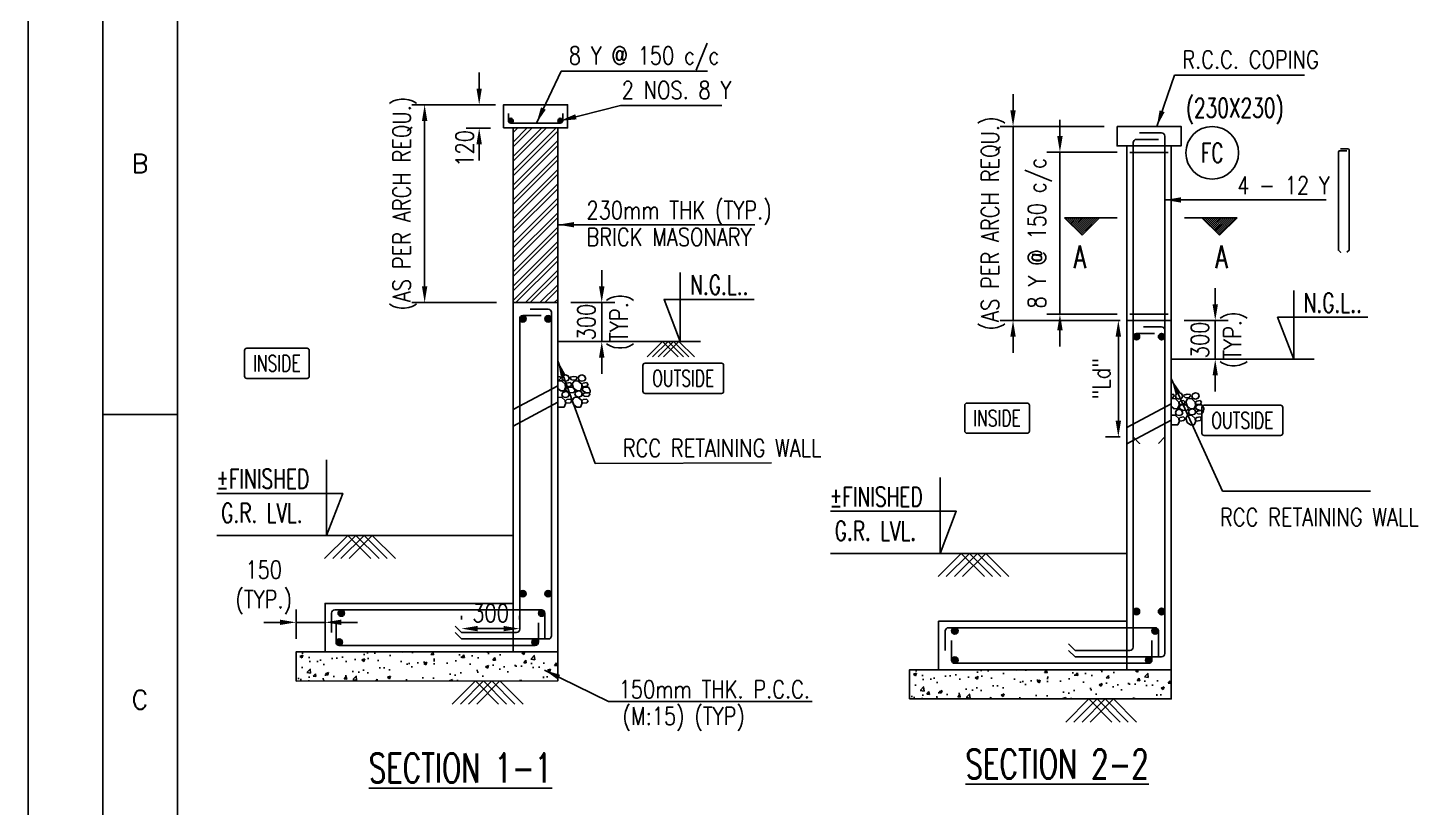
# Model space of a CAD drawing. Extents: x -69352 to 1013721, y -547461 to -186867.
# Drawn here: x 507700 to 529346, y -464620 to -452560 of the extents above; entities that cross this region are included whole.
import ezdxf
from ezdxf.enums import TextEntityAlignment as Align
from ezdxf.lldxf.tags import DXFTag

# ---------------------------------------------------------------- set-up
doc = ezdxf.new("R2010")
doc.units = 0
doc.header["$LTSCALE"] = 500
doc.header["$MEASUREMENT"] = 0
doc.header["$PDMODE"] = 35
doc.header["$PDSIZE"] = -15
doc.layers.get('DEFPOINTS').update_dxf_attribs({"color": 4})
for name, color, linetype in [('NO. BEAM', 3, 'Continuous'), ('PNA', 10, 'Continuous'), ('S- PILE CAP', 4, 'Continuous'), ('S-COLUMN', 1, 'Continuous'), ('S-COLUMN CIRCLE', 9, 'Continuous'), ('S-COLUMN NO', 2, 'Continuous'), ('S-COLUMN SIZES', 2, 'Continuous'), ('S-CONCRET LINE', 4, 'Continuous'), ('S-DIM-1', 5, 'Continuous'), ('S-FOOTING', 4, 'Continuous'), ('S-HATCH', 253, 'Continuous'), ('S-LEVEL SECTION', 3, 'Continuous'), ('S-PCC', 9, 'Continuous'), ('S-REINFORCEMENT', 6, 'Continuous'), ('S-RETAINING WALL', 6, 'Continuous'), ('S-SECTION MARK', 1, 'Continuous'), ('S-STIRUPS)', 3, 'Continuous'), ('S-TEXT-1 @ 1', 4, 'Continuous'), ('S-TITIL', 6, 'Continuous'), ('TITLE', 4, 'Continuous')]:
    doc.layers.add(name, color=color, linetype=linetype)
doc.layers.add('RIDE-PROFILE', color=8, linetype='Continuous', lineweight=25)
doc.styles.add('ROMANS', font='simplex.shx', dxfattribs={"width": 0.8, "height": 275})
tags = doc.linetypes.add('HIDDEN', pattern=[0.375, 0.25, -0.125]).pattern_tags.tags
tags[6:7] = [DXFTag(74, 4), DXFTag(75, 0), DXFTag(340, '0'), DXFTag(46, 1.0), DXFTag(50, 0.0), DXFTag(44, 0.0), DXFTag(45, 0.0)]
tags[4:5] = [DXFTag(74, 4), DXFTag(75, 0), DXFTag(340, '0'), DXFTag(46, 1.0), DXFTag(50, 0.0), DXFTag(44, 0.0), DXFTag(45, 0.0)]
doc.dimstyles.new('dim100', dxfattribs={"dimtxt": 250, "dimasz": 250, "dimexe": 200, "dimexo": 200, "dimgap": 100, "dimtad": 1, "dimdec": 0, "dimzin": 0, "dimdsep": 46, "dimtxsty": 'ROMANS', "dimcen": 0, "dimclrd": 5, "dimclre": 5, "dimclrt": 4, "dimadec": 0, "dimazin": 0, "dimtfac": 1, "dimtdec": 0, "dimtix": 1, "dimtofl": 0, "dimtmove": 2, "dimatfit": 3, "dimfxl": 0, "dimtolj": 1, "dimtzin": 0, "dimlwd": -1, "dimlwe": -1, "dimarcsym": 0})
doc.dimstyles.new('dim33.33', dxfattribs={"dimtxt": 250, "dimasz": 250, "dimexe": 200, "dimexo": 200, "dimgap": 100, "dimtad": 1, "dimdec": 0, "dimlfac": 0.333331, "dimzin": 0, "dimdsep": 46, "dimtxsty": 'ROMANS', "dimcen": 0, "dimclrd": 5, "dimclre": 5, "dimclrt": 4, "dimadec": 0, "dimazin": 0, "dimtfac": 1, "dimtdec": 0, "dimtix": 1, "dimtofl": 0, "dimtmove": 2, "dimatfit": 3, "dimfxl": 0, "dimtolj": 1, "dimtzin": 0, "dimlwd": -1, "dimlwe": -1, "dimarcsym": 0})

# ---------------------------------------------------------------- blocks, each defined once
blk = doc.blocks.new('*D1099')
at = {"layer": 'DEFPOINTS', "color": 0}
for p in [(515132, -453746), (513837, -456806), (515147, -456806)]:
    blk.add_point(p, dxfattribs=at)
at = {"layer": 'S-DIM-1', "color": 5}
for p, q in [((514932, -453746), (513637, -453746)), ((514947, -456806), (513637, -456806))]:
    blk.add_line(p, q, dxfattribs=at)
at = {"layer": 'S-DIM-1', "color": 5, "lineweight": -3}
blk.add_line((513837, -453996), (513837, -456556), dxfattribs=at)
at = {"layer": 'S-DIM-1', "color": 5}
for points in [[(513878, -453996), (513795, -453996), (513837, -453746)], [(513795, -456556), (513878, -456556), (513837, -456806)]]:
    blk.add_solid(points, dxfattribs=at)
at = {"layer": 'S-DIM-1', "color": 4, "insert": (513527, -455276), "char_height": 275, "attachment_point": 5, "rotation": 90, "style": 'ROMANS'}
blk.add_mtext('\\A1;(AS PER ARCH REQU.)', dxfattribs=at)
blk = doc.blocks.new('*D1100')
at = {"layer": 'DEFPOINTS', "color": 0}
for p in [(511847, -461749), (511847, -462206), (512297, -462206)]:
    blk.add_point(p, dxfattribs=at)
at = {"layer": 'S-DIM-1', "color": 5}
for p, q in [((511847, -462006), (511847, -461549)), ((512297, -462006), (512297, -461549))]:
    blk.add_line(p, q, dxfattribs=at)
at = {"layer": 'S-DIM-1', "color": 5, "lineweight": -3}
for p, q in [((511597, -461749), (511347, -461749)), ((512297, -461749), (511847, -461749)), ((512547, -461749), (512797, -461749))]:
    blk.add_line(p, q, dxfattribs=at)
at = {"layer": 'S-DIM-1', "color": 5}
for points in [[(511597, -461790), (511597, -461707), (511847, -461749)], [(512547, -461707), (512547, -461790), (512297, -461749)]]:
    blk.add_solid(points, dxfattribs=at)
at = {"layer": 'S-DIM-1', "color": 4, "insert": (511347, -461210), "char_height": 275, "attachment_point": 5, "style": 'ROMANS'}
blk.add_mtext('\\A1;150\\P(TYP.)', dxfattribs=at)
blk = doc.blocks.new('*D1101')
at = {"layer": 'DEFPOINTS', "color": 0}
for p in [(515057, -453746), (514681, -454106), (515057, -454106)]:
    blk.add_point(p, dxfattribs=at)
at = {"layer": 'S-DIM-1', "color": 5}
for p, q in [((514681, -453496), (514681, -453246)), ((514857, -453746), (514481, -453746)), ((514857, -454106), (514481, -454106)), ((514681, -454356), (514681, -454606))]:
    blk.add_line(p, q, dxfattribs=at)
for points in [[(514639, -453496), (514722, -453496), (514681, -453746)], [(514722, -454356), (514639, -454356), (514681, -454106)]]:
    blk.add_solid(points, dxfattribs=at)
at = {"layer": 'S-DIM-1', "color": 4, "insert": (514456, -454421), "char_height": 275, "attachment_point": 5, "rotation": 90, "style": 'ROMANS'}
blk.add_mtext('\\A1;120', dxfattribs=at)
blk = doc.blocks.new('*D1102')
at = {"layer": 'DEFPOINTS', "color": 0}
for p in [(524550, -454082), (522941, -457082), (524700, -457082)]:
    blk.add_point(p, dxfattribs=at)
at = {"layer": 'S-DIM-1', "color": 5, "lineweight": -3}
for p, q in [((522941, -453832), (522941, -453582)), ((522941, -454082), (522941, -457082)), ((522941, -457332), (522941, -457582))]:
    blk.add_line(p, q, dxfattribs=at)
at = {"layer": 'S-DIM-1', "color": 5}
for p, q in [((524350, -454082), (522741, -454082)), ((524500, -457082), (522741, -457082))]:
    blk.add_line(p, q, dxfattribs=at)
for points in [[(522899, -453832), (522982, -453832), (522941, -454082)], [(522982, -457332), (522899, -457332), (522941, -457082)]]:
    blk.add_solid(points, dxfattribs=at)
at = {"layer": 'S-DIM-1', "color": 4, "insert": (522631, -455582), "char_height": 275, "attachment_point": 5, "rotation": 90, "style": 'ROMANS'}
blk.add_mtext('\\A1;(AS PER ARCH REQU.)', dxfattribs=at)
blk = doc.blocks.new('*D1103')
at = {"layer": 'DEFPOINTS', "color": 0}
for p in [(524750, -454482), (523666, -456982), (524750, -456982)]:
    blk.add_point(p, dxfattribs=at)
at = {"layer": 'S-DIM-1', "color": 5, "lineweight": -3}
for p, q in [((523666, -454232), (523666, -453982)), ((523666, -454482), (523666, -456982)), ((523666, -457232), (523666, -457482))]:
    blk.add_line(p, q, dxfattribs=at)
at = {"layer": 'S-DIM-1', "color": 5}
for p, q in [((524550, -454482), (523466, -454482)), ((524550, -456982), (523466, -456982))]:
    blk.add_line(p, q, dxfattribs=at)
for points in [[(523625, -454232), (523708, -454232), (523666, -454482)], [(523708, -457232), (523625, -457232), (523666, -456982)]]:
    blk.add_solid(points, dxfattribs=at)
at = {"layer": 'S-DIM-1', "color": 4, "insert": (523357, -455732), "char_height": 275, "attachment_point": 5, "rotation": 90, "style": 'ROMANS'}
blk.add_mtext('\\A1;8 Y @ 150 c/c', dxfattribs=at)
blk = doc.blocks.new('*D1106')
at = {"color": 5}
for p, q in [((524600, -457082), (524370, -457082)), ((524570, -458632), (524570, -457332)), ((524600, -458882), (524370, -458882))]:
    blk.add_line(p, q, dxfattribs=at)
for points in [[(524612, -457332), (524528, -457332), (524570, -457082)], [(524528, -458632), (524612, -458632), (524570, -458882)]]:
    blk.add_solid(points, dxfattribs=at)
at = {"layer": 'DEFPOINTS', "color": 0}
for p in [(524570, -457082), (524800, -457082), (524800, -458882)]:
    blk.add_point(p, dxfattribs=at)
at = {"color": 4, "insert": (524306, -457982), "char_height": 275, "attachment_point": 5, "rotation": 90, "style": 'ROMANS'}
blk.add_mtext('\\A1;"Ld"', dxfattribs=at)
blk = doc.blocks.new('*D1107')
at = {"color": 5}
for p, q in [((514407, -461706), (514407, -461646)), ((515307, -461706), (515307, -461646)), ((514657, -461846), (515057, -461846))]:
    blk.add_line(p, q, dxfattribs=at)
for points in [[(514657, -461804), (514657, -461888), (514407, -461846)], [(515057, -461888), (515057, -461804), (515307, -461846)]]:
    blk.add_solid(points, dxfattribs=at)
at = {"layer": 'DEFPOINTS', "color": 0}
for p in [(514407, -461906), (515307, -461846), (515307, -461906)]:
    blk.add_point(p, dxfattribs=at)
at = {"color": 4, "insert": (514857, -461608), "char_height": 275, "attachment_point": 5, "style": 'ROMANS'}
blk.add_mtext('\\A1;300', dxfattribs=at)
blk = doc.blocks.new('SHEET')
at = {"elevation": -8, "flags": 128}
blk.add_lwpolyline([(674017, -125881), (763101, -125881), (763101, -63214), (674017, -63214)], close=True, dxfattribs=at)
at = {"layer": 'PNA'}
blk.add_line((675076, -79220, -8), (676135, -79220, -8), dxfattribs=at)
at = {"layer": 'PNA', "color": 1, "elevation": -8}
for points in [[(675076, -125351), (762572, -125351), (762572, -63743), (675076, -63743)], [(676135, -124822), (762042, -124822), (762042, -64273), (676135, -64273)]]:
    blk.add_lwpolyline(points, close=True, dxfattribs=at)
at = {"layer": 'PNA', "style": 'ROMANS'}
for s, p in [('B', (675605, -75660, -8)), ('C', (675605, -83260, -8))]:
    blk.add_text(s, height=265, dxfattribs=at).set_placement(p, align=Align.MIDDLE)
blk = doc.blocks.new('A$C1DFA76C7')
at = {"color": 253, "linetype": 'Continuous'}
for p, q in [((-136, 449), (-121, 413)), ((-134, 449), (-118, 485)), ((-118, 485), (-78, 497)), ((-78, 497), (-37, 482)), ((-37, 482), (-22, 449)), ((-35, 413), (-22, 449)), ((-4, 449), (4, 469)), ((24, 418), (-4, 449)), ((52, 474), (4, 469)), ((103, 462), (52, 474)), ((105, 449), (82, 424)), ((105, 449), (103, 462)), ((118, 449), (133, 413)), ((120, 449), (136, 485)), ((136, 485), (176, 497)), ((176, 497), (217, 482)), ((217, 482), (232, 449)), ((219, 413), (232, 449)), ((250, 449), (258, 469)), ((278, 418), (250, 449)), ((289, 473), (258, 469)), ((-207, 258), (-179, 309)), ((-207, 228), (-207, 258)), ((-144, 223), (-207, 228)), ((-201, 197), (-193, 217)), ((-145, 222), (-193, 217)), ((-179, 309), (-113, 309)), ((-149, 378), (-174, 352)), ((-174, 352), (-154, 322)), ((-154, 322), (-90, 314)), ((-98, 370), (-149, 378)), ((-94, 209), (-145, 222)), ((-90, 251), (-144, 223)), ((-121, 413), (-78, 401)), ((-113, 309), (-80, 286)), ((-78, 352), (-98, 370)), ((-90, 314), (-78, 337)), ((-80, 286), (-90, 251)), ((-82, 203), (-66, 239)), ((-78, 401), (-35, 413)), ((-75, 355), (-78, 302)), ((-78, 337), (-78, 352)), ((-78, 302), (-57, 253)), ((-17, 408), (-75, 355)), ((-66, 239), (-26, 251)), ((-57, 253), (-4, 251)), ((-26, 251), (15, 236)), ((44, 403), (-17, 408)), ((-4, 251), (52, 294)), ((15, 236), (30, 203)), ((82, 424), (24, 418)), ((29, 258), (75, 309)), ((47, 228), (29, 258)), ((72, 358), (44, 403)), ((110, 223), (47, 228)), ((52, 294), (72, 358)), ((75, 309), (141, 309)), ((105, 378), (80, 352)), ((80, 352), (100, 322)), ((100, 322), (164, 314)), ((156, 370), (105, 378)), ((164, 251), (110, 223)), ((120, 195), (136, 231)), ((133, 413), (176, 401)), ((136, 231), (176, 243)), ((141, 309), (174, 286)), ((176, 352), (156, 370)), ((164, 314), (176, 337)), ((174, 286), (164, 251)), ((176, 401), (219, 413)), ((179, 355), (176, 302)), ((176, 337), (176, 352)), ((176, 302), (197, 253)), ((176, 243), (217, 228)), ((237, 408), (179, 355)), ((197, 253), (250, 251)), ((217, 228), (232, 195)), ((289, 404), (237, 408)), ((250, 251), (289, 281)), ((289, 420), (278, 418)), ((-173, 166), (-201, 197)), ((-149, 124), (-174, 98)), ((-174, 98), (-154, 68)), ((-114, 171), (-173, 166)), ((-154, 68), (-90, 60)), ((-98, 116), (-149, 124)), ((-92, 197), (-114, 171)), ((-78, 98), (-98, 116)), ((-92, 197), (-94, 209)), ((-90, 60), (-78, 83)), ((-84, 203), (-69, 168)), ((-75, 101), (-78, 48)), ((-78, 83), (-78, 98)), ((-78, 48), (-58, 0)), ((-17, 154), (-75, 101)), ((-69, 168), (-26, 155)), ((-26, 155), (17, 168)), ((44, 149), (-17, 154)), ((0, 0), (52, 40)), ((17, 168), (30, 203)), ((72, 104), (44, 149)), ((52, 40), (72, 104)), ((105, 124), (80, 98)), ((80, 98), (100, 68)), ((100, 68), (164, 60)), ((156, 116), (105, 124)), ((118, 195), (133, 159)), ((133, 159), (176, 147)), ((176, 98), (156, 116)), ((164, 60), (176, 83)), ((176, 147), (219, 159)), ((179, 101), (176, 48)), ((176, 83), (176, 98)), ((176, 48), (196, 0)), ((237, 154), (179, 101)), ((219, 159), (232, 195)), ((289, 150), (237, 154))]:
    blk.add_line(p, q, dxfattribs=at)
at = {"color": 253}
for p, q in [((196, 0), (289, 0, -10)), ((-58, 0), (0, 0))]:
    blk.add_line(p, q, dxfattribs=at)
blk = doc.blocks.new('*D1130')
at = {"layer": 'DEFPOINTS', "color": 0}
for p in [(525390, -457082), (525390, -457682), (526069, -457682)]:
    blk.add_point(p, dxfattribs=at)
at = {"layer": 'S-DIM-1', "color": 5, "lineweight": -3}
for p, q in [((526069, -456832), (526069, -456582)), ((526069, -457082), (526069, -457682)), ((526069, -457932), (526069, -458182))]:
    blk.add_line(p, q, dxfattribs=at)
at = {"layer": 'S-DIM-1', "color": 5}
for p, q in [((525590, -457082), (526269, -457082)), ((525590, -457682), (526269, -457682))]:
    blk.add_line(p, q, dxfattribs=at)
for points in [[(526028, -456832), (526111, -456832), (526069, -457082)], [(526111, -457932), (526028, -457932), (526069, -457682)]]:
    blk.add_solid(points, dxfattribs=at)
at = {"layer": 'S-DIM-1', "color": 4, "char_height": 275, "attachment_point": 5, "rotation": 90, "style": 'ROMANS'}
for s, insert in [('\\A1;300', (525832, -457382)), ('(TYP.)', (526379, -457382))]:
    blk.add_mtext(s, dxfattribs=dict(at, insert=insert))
blk = doc.blocks.new('*D1131')
at = {"layer": 'DEFPOINTS', "color": 0}
for p in [(515897, -456806), (515897, -457406), (516577, -457406)]:
    blk.add_point(p, dxfattribs=at)
at = {"layer": 'S-DIM-1', "color": 5, "lineweight": -3}
for p, q in [((516577, -456556), (516577, -456306)), ((516577, -456806), (516577, -457406)), ((516577, -457656), (516577, -457906))]:
    blk.add_line(p, q, dxfattribs=at)
at = {"layer": 'S-DIM-1', "color": 5}
for p, q in [((516097, -456806), (516777, -456806)), ((516097, -457406), (516777, -457406))]:
    blk.add_line(p, q, dxfattribs=at)
for points in [[(516535, -456556), (516619, -456556), (516577, -456806)], [(516619, -457656), (516535, -457656), (516577, -457406)]]:
    blk.add_solid(points, dxfattribs=at)
at = {"layer": 'S-DIM-1', "color": 4, "char_height": 275, "attachment_point": 5, "rotation": 90, "style": 'ROMANS'}
for s, insert in [('(TYP.)', (516887, -457106)), ('\\A1;300', (516340, -457106))]:
    blk.add_mtext(s, dxfattribs=dict(at, insert=insert))

msp = doc.modelspace()

# ---------------------------------------------------------------- hatches: boundary and pattern name
at = {"layer": 'S-HATCH'}
h = msp.add_hatch(dxfattribs=at)
h.set_pattern_fill('ANSI32', color=256, scale=420, style=0)
h.set_pattern_definition([(45, (-8175989.82, -56002.33), (-111.369318, 111.369318), []), (45, (-8175915.57, -56002.33), (-111.369318, 111.369318), [])])
h.paths.add_polyline_path([(515897.472, -455455.942), (515897.472, -454105.942), (515207.472, -454105.942), (515207.472, -455455.942)])
h.paths.add_polyline_path([(515897.472, -455455.942), (515207.472, -455455.942), (515207.472, -456805.942), (515897.472, -456805.942)])
at = {"layer": 'S-PCC', "linetype": 'ByBlock'}
h = msp.add_hatch(dxfattribs=at)
h.set_pattern_fill('AR-CONC,_O', color=256, scale=66.666667)
h.set_pattern_definition([(50, (-16588709.95, -50878.77), (478.173455, -41.834757), [50, -550]), (355, (-16588709.95, -50878.77), (-92.500889, 501.461422), [40, -440]), (100.4514445, (-16588670.1, -50882.26), (385.672564, 459.626661), [42.493461, -467.428075]), (46.1842, (-16588709.95, -50745.44), (711.49422, -110.346187), [75, -825]), (96.6356355, (-16588650.66, -50754.6), (623.107964, 649.4124), [63.740228, -701.142507]), (351.184164, (-16588709.95, -50745.44), (623.107963, 649.4124), [60, -660]), (21, (-16588643.3, -50778.77), (397.938035, -268.412594), [50, -550]), (326, (-16588643.3, -50778.77), (162.210221, 483.433363), [40, -440]), (71.4514447, (-16588610.13, -50801.14), (560.148251, 215.020769), [42.49346, -467.428075]), (37.5, (-16588709.95, -50878.77), (8.1065702, 221.9292359), [0, -434.6666667, 0, -446.6666667, 0, -441.6666667]), (7.5, (-16588709.95, -50878.77), (175.3796916, 262.9411413), [0, -254.6666667, 0, -424.6666667, 0, -168.3333333]), (327.5, (-16588858.62, -50878.77), (355.8816241, -15.0365812), [0, -166.6666667, 0, -520, 0, -690]), (317.5, (-16588925.3, -50878.77), (388.7907796, 66.736655), [0, -216.6666667, 0, -345.3333333, 0, -490])])
h.paths.add_polyline_path([(511847.472, -462656.039), (511847.472, -462206.039), (515897.472, -462205.942), (515897.472, -462655.942)])
h = msp.add_hatch(dxfattribs=at)
h.set_pattern_fill('AR-CONC,_O', color=256, scale=66.666667)
h.set_pattern_definition([(50, (-16579217.7, -51155.1), (478.173455, -41.834757), [50, -550]), (355, (-16579217.7, -51155.1), (-92.500889, 501.461422), [40, -440]), (100.4514445, (-16579177.85, -51158.6), (385.672564, 459.626661), [42.493461, -467.428075]), (46.1842, (-16579217.7, -51021.8), (711.49422, -110.346187), [75, -825]), (96.6356355, (-16579158.4, -51031), (623.107964, 649.4124), [63.740228, -701.142507]), (351.184164, (-16579217.7, -51021.8), (623.107963, 649.4124), [60, -660]), (21, (-16579151.03, -51055.1), (397.938035, -268.412594), [50, -550]), (326, (-16579151.03, -51055.1), (162.210221, 483.433363), [40, -440]), (71.4514447, (-16579117.87, -51077.5), (560.148251, 215.020769), [42.49346, -467.428075]), (37.5, (-16579217.7, -51155.11), (8.1065702, 221.9292359), [0, -434.6666667, 0, -446.6666667, 0, -441.6666667]), (7.5, (-16579217.7, -51155.11), (175.3796916, 262.9411413), [0, -254.6666667, 0, -424.6666667, 0, -168.3333333]), (327.5, (-16579366.36, -51155.11), (355.8816241, -15.0365812), [0, -166.6666667, 0, -520, 0, -690]), (317.5, (-16579433.03, -51155.1), (388.7907796, 66.736655), [0, -216.6666667, 0, -345.3333333, 0, -490])])
h.paths.add_polyline_path([(521339.731, -462932.381), (521339.731, -462482.381), (525389.731, -462482.284), (525389.731, -462932.284)])
at = {"layer": 'S-SECTION MARK', "ltscale": 5}
h = msp.add_hatch(dxfattribs=at)
h.set_pattern_fill('ANSI31', color=256, scale=172.406964, angle=180, style=0)
h.set_pattern_definition([(225, (600785.859, -453654.85), (15.2387667, -15.2387667), [])])
h.paths.add_polyline_path([(524008.738, -455760.957), (523736.873, -455493.828), (524280.604, -455493.828)])
h = msp.add_hatch(dxfattribs=at)
h.set_pattern_fill('ANSI31', color=256, scale=172.406964, angle=180, style=0)
h.set_pattern_definition([(225, (600731.862, -453654.85), (15.2387667, -15.2387667), [])])
h.paths.add_polyline_path([(526134.721, -455760.957), (526406.586, -455493.828), (525862.856, -455493.828)])

# ---------------------------------------------------------------- linework, layer by layer
at = {"layer": 'NO. BEAM', "color": 7}
for points, elevation in [([(512017.427, -457511.059), (511084.093, -457511.059, 0.414213562), (511050.76, -457544.392), (511050.76, -457944.392, 0.414213562), (511084.093, -457977.725), (512017.427, -457977.725, 0.414213562), (512050.76, -457944.392), (512050.76, -457544.392, 0.414213562)], 48.674), ([(518429.964, -457742.348), (517246.631, -457742.348, 0.414213562), (517213.297, -457775.681), (517213.297, -458175.681, 0.414213562), (517246.631, -458209.015), (518429.964, -458209.015, 0.414213562), (518463.297, -458175.681), (518463.297, -457775.681, 0.414213562)], 48.674), ([(523159.917, -458358.952), (522226.584, -458358.952, 0.414213562), (522193.251, -458392.285), (522193.251, -458792.285, 0.414213562), (522226.584, -458825.618), (523159.917, -458825.618, 0.414213562), (523193.251, -458792.285), (523193.251, -458392.285, 0.414213562)], -146066.97), ([(527080.755, -458393.482), (525897.422, -458393.482, 0.414213562), (525864.088, -458426.815), (525864.088, -458826.815, 0.414213562), (525897.422, -458860.149), (527080.755, -458860.149, 0.414213562), (527114.088, -458826.815), (527114.088, -458426.815, 0.414213562)], -146066.97)]:
    msp.add_lwpolyline(points, format="xyb", close=True, dxfattribs=dict(at, elevation=elevation))
at = {"layer": 'RIDE-PROFILE', "color": 2, "linetype": 'HIDDEN', "ltscale": 1000}
for p, q in [((515207.472, -458459.308, 9.871), (515897.472, -458091.965, 9.871)), ((515207.472, -458714.207, 9.871), (515897.472, -458346.864, 9.871)), ((524699.732, -458735.65, -146105.773), (525389.732, -458368.306, -146105.773)), ((524699.732, -458990.549, -146105.773), (525389.732, -458623.206, -146105.773))]:
    msp.add_line(p, q, dxfattribs=at)
at = {"layer": 'S- PILE CAP', "color": 8, "linetype": 'HIDDEN', "ltscale": 1500}
for p, q in [((515207.472, -462205.942, 9.84), (515207.472, -461455.942, 9.84)), ((524699.731, -462482.284, -146105.804), (524699.731, -461732.284, -146105.804))]:
    msp.add_line(p, q, dxfattribs=at)
at = {"layer": 'S-COLUMN', "color": 4}
for p, q in [((515207.472, -456766.938, 9.84), (515207.472, -454105.942, 9.84)), ((524699.731, -457043.28, -146105.804), (524699.731, -454382.284, -146105.804))]:
    msp.add_line(p, q, dxfattribs=at)
at = {"layer": 'S-COLUMN', "color": 8, "linetype": 'HIDDEN', "ltscale": 750}
msp.add_line((525389.731, -454382.284, -146105.804), (524699.731, -454382.284, -146105.804), dxfattribs=at)
at = {"layer": 'S-COLUMN', "color": 4}
for points, elevation in [([(515207.472, -456805.942), (515207.472, -454105.942)], 9.84), ([(515897.472, -454105.942), (515897.472, -456805.942)], 9.84), ([(524699.731, -457082.284), (524699.731, -454382.284)], -146105.804), ([(525389.731, -454382.284), (525389.731, -457082.284)], -146105.804)]:
    msp.add_lwpolyline(points, dxfattribs=dict(at, elevation=elevation))
at = {"layer": 'S-COLUMN CIRCLE'}
msp.add_circle((526022.256, -454489.809, -146105.804), 407.525, dxfattribs=at)
at = {"layer": 'S-CONCRET LINE', "elevation": 9.84}
msp.add_lwpolyline([(515057.472, -454105.942), (515057.472, -453745.942), (516047.472, -453745.942), (516047.472, -454105.942)], close=True, dxfattribs=at)
at = {"layer": 'S-CONCRET LINE', "elevation": -146105.804}
for points in [[(524549.731, -454082.284), (524549.731, -454382.284), (524699.731, -454382.284)], [(525389.731, -454382.284), (525539.731, -454382.284), (525539.731, -454082.284), (524549.731, -454082.284)]]:
    msp.add_lwpolyline(points, dxfattribs=at)
at = {"layer": 'S-FOOTING'}
for points, elevation in [([(515207.472, -461455.942), (512297.472, -461456.039), (512297.472, -462206.039), (515897.472, -462205.942)], 9.84), ([(524699.731, -461732.284), (521789.731, -461732.381), (521789.731, -462482.381), (525389.731, -462482.284)], -146105.804)]:
    msp.add_lwpolyline(points, dxfattribs=dict(at, elevation=elevation))
at = {"layer": 'S-LEVEL SECTION'}
for p, q in [((515897.472, -457405.942, 9.84), (518107.173, -457405.942, 9.84)), ((525389.732, -457682.284, -146105.804), (527599.434, -457682.284, -146105.804)), ((510621.73, -460405.942, 9.84), (515207.472, -460405.942, 9.84)), ((520113.99, -460682.284, -146105.804), (524699.732, -460682.284, -146105.804))]:
    msp.add_line(p, q, dxfattribs=at)
for points, elevation in [([(517792.231, -456339.604), (517792.231, -457405.942), (517542.231, -456755.942), (518935.962, -456755.942)], 9.84), ([(527284.491, -456615.946), (527284.491, -457682.284), (527034.491, -457032.284), (528428.222, -457032.284)], -146105.804), ([(512318.819, -459235.542), (512318.819, -460405.942), (512568.819, -459755.942), (510622.471, -459755.942)], 9.84), ([(521811.08, -459511.884), (521811.08, -460682.284), (522061.08, -460032.284), (520114.731, -460032.284)], -146105.804)]:
    msp.add_lwpolyline(points, dxfattribs=dict(at, elevation=elevation))
at = {"layer": 'S-PCC'}
for points, elevation in [([(517757.155, -457644.591), (517518.506, -457405.942), (517279.857, -457644.591)], 9.84), ([(517841.53, -457644.591), (517602.881, -457405.942), (517364.232, -457644.591)], 9.84), ([(517925.905, -457644.591), (517687.256, -457405.942), (517448.607, -457644.591)], 9.84), ([(518010.28, -457644.591), (517771.631, -457405.942), (517532.982, -457644.591)], 9.84), ([(512288.547, -460763.915), (512646.52, -460405.942), (513004.492, -460763.915)], 9.84), ([(512415.109, -460763.915), (512773.082, -460405.942), (513131.055, -460763.915)], 9.84), ([(512541.672, -460763.915), (512899.645, -460405.942), (513257.617, -460763.915)], 9.84), ([(512668.234, -460763.915), (513026.207, -460405.942), (513384.18, -460763.915)], 9.84), ([(521780.807, -461040.257), (522138.78, -460682.284), (522496.753, -461040.257)], -146105.804), ([(521907.37, -461040.257), (522265.343, -460682.284), (522623.315, -461040.257)], -146105.804), ([(522033.932, -461040.257), (522391.905, -460682.284), (522749.878, -461040.257)], -146105.804), ([(522160.495, -461040.257), (522518.468, -460682.284), (522876.44, -461040.257)], -146105.804), ([(514979.237, -463013.949), (514621.264, -462655.976), (514263.291, -463013.949)], 9.84), ([(515105.799, -463013.949), (514747.826, -462655.976), (514389.854, -463013.949)], 9.84), ([(515232.362, -463013.949), (514874.389, -462655.976), (514516.416, -463013.949)], 9.84), ([(515358.924, -463013.949), (515000.951, -462655.976), (514642.979, -463013.949)], 9.84), ([(524471.496, -463290.291), (524113.523, -462932.318), (523755.55, -463290.291)], -146105.804), ([(524598.058, -463290.291), (524240.086, -462932.318), (523882.113, -463290.291)], -146105.804), ([(524724.621, -463290.291), (524366.648, -462932.318), (524008.675, -463290.291)], -146105.804), ([(524851.183, -463290.291), (524493.211, -462932.318), (524135.238, -463290.291)], -146105.804)]:
    msp.add_lwpolyline(points, dxfattribs=dict(at, elevation=elevation))
for points, elevation in [([(511847.472, -462656.039), (511847.472, -462206.039), (515897.472, -462205.942), (515897.472, -462655.942)], 9.84), ([(521339.731, -462932.381), (521339.731, -462482.381), (525389.731, -462482.284), (525389.731, -462932.284)], -146105.804)]:
    msp.add_lwpolyline(points, close=True, dxfattribs=dict(at, elevation=elevation))
at = {"layer": 'S-REINFORCEMENT', "color": 5, "elevation": 9.84}
msp.add_lwpolyline([(515972.472, -453880.942), (515972.472, -453993.442, -0.414213562), (515934.972, -454030.942), (515169.972, -454030.942, -0.414213562), (515132.472, -453993.442), (515132.472, -453880.942)], format="xyb", dxfattribs=at)
at = {"layer": 'S-REINFORCEMENT', "color": 5, "const_width": 37.5, "elevation": 9.84}
for points in [[(515151.222, -453993.442, 1), (515188.722, -453993.442, 1)], [(515953.722, -453993.442, -1), (515916.222, -453993.442, -1)]]:
    msp.add_lwpolyline(points, format="xyb", close=True, dxfattribs=at)
at = {"layer": 'S-REINFORCEMENT', "color": 5, "ltscale": 10}
for points, elevation in [([(524799.731, -458882.284), (524899.731, -458982.284), (524799.731, -458882.284), (524799.731, -454332.284, -0.414213562), (524849.731, -454282.284), (525189.731, -454282.284)], -146105.804), ([(525189.731, -458982.284), (525289.731, -458882.284), (525289.731, -454232.284, 0.414213562), (525239.731, -454182.284), (524899.731, -454182.284)], -146105.804), ([(527976.231, -455994.813), (528009.564, -456028.146), (527976.231, -455994.813), (527976.231, -454478.146, -0.414213562), (527992.898, -454461.48), (528106.231, -454461.48)], -146105.804), ([(528106.231, -456028.146), (528139.564, -455994.813), (528139.564, -454444.813, 0.414213562), (528122.898, -454428.146), (528009.564, -454428.146)], -146105.804), ([(514307.472, -461905.942), (514407.472, -462005.942), (515747.472, -462005.942, 0.414213562), (515797.472, -461955.942), (515797.472, -456955.942, 0.414213562), (515747.472, -456905.942), (515467.472, -456905.942)], 9.84), ([(514307.472, -461805.942), (514407.472, -461905.942), (515257.472, -461905.942, 0.414213562), (515307.472, -461855.942), (515307.472, -457055.942, -0.414213562), (515357.472, -457005.942), (515637.472, -457005.942)], 9.84), ([(523799.731, -462182.284), (523899.731, -462282.284), (525239.731, -462282.284, 0.414213562), (525289.731, -462232.284), (525289.731, -457232.284, 0.414213562), (525239.731, -457182.284), (524959.731, -457182.284)], -146105.804), ([(523799.731, -462082.284), (523899.731, -462182.284), (524749.731, -462182.284, 0.414213562), (524799.731, -462132.284), (524799.731, -457332.284, -0.414213562), (524849.731, -457282.284), (525129.731, -457282.284)], -146105.804), ([(515697.472, -462005.942), (515697.472, -461605.942, 0.414213562), (515647.472, -461555.942), (512447.472, -461556.039, 0.414213562), (512397.472, -461606.039), (512397.472, -461906.039)], 9.84), ([(512465.829, -461756.039), (512465.829, -462056.039, 0.414213562), (512515.829, -462106.039), (515547.472, -462105.942, 0.414213562), (515597.472, -462055.942), (515597.472, -461755.942)], 9.84), ([(525189.731, -462282.284), (525189.731, -461882.284, 0.414213562), (525139.731, -461832.284), (521939.731, -461832.381, 0.414213562), (521889.731, -461882.381), (521889.731, -462182.381)], -146105.804), ([(521989.731, -462032.381), (521989.731, -462332.381, 0.414213562), (522039.731, -462382.381), (525039.731, -462382.284, 0.414213562), (525089.731, -462332.284), (525089.731, -462032.284)], -146105.804)]:
    msp.add_lwpolyline(points, format="xyb", dxfattribs=dict(at, elevation=elevation))
at = {"layer": 'S-REINFORCEMENT', "color": 5, "ltscale": 10, "const_width": 50}
for points, elevation in [([(515332.472, -457055.942, 1), (515382.472, -457055.942, 1)], 9.84), ([(515722.472, -457055.942, 1), (515772.472, -457055.942, 1)], 9.84), ([(524824.731, -457332.284, 1), (524874.731, -457332.284, 1)], -146105.804), ([(525214.731, -457332.284, 1), (525264.731, -457332.284, 1)], -146105.804), ([(515332.472, -461305.941, 1), (515382.472, -461305.941, 1)], 9.84), ([(515722.472, -461305.941, 1), (515772.472, -461305.941, 1)], 9.84), ([(512572.472, -461606.039, 1), (512522.472, -461606.039, 1)], -2.203), ([(515622.472, -461605.942, -1), (515672.472, -461605.942, -1)], 9.84), ([(524824.731, -461582.283, 1), (524874.731, -461582.283, 1)], -146105.804), ([(525214.731, -461582.283, 1), (525264.731, -461582.283, 1)], -146105.804), ([(522064.731, -461882.381, 1), (522014.731, -461882.381, 1)], -146117.847), ([(525114.731, -461882.284, -1), (525164.731, -461882.284, -1)], -146105.804), ([(512540.829, -462056.039, -1), (512490.829, -462056.039, -1)], -2.203), ([(515572.472, -462055.942, -1), (515522.472, -462055.942, -1)], 9.84), ([(522064.731, -462332.381, -1), (522014.731, -462332.381, -1)], -146117.847), ([(525064.731, -462332.284, -1), (525014.731, -462332.284, -1)], -146105.804)]:
    msp.add_lwpolyline(points, format="xyb", close=True, dxfattribs=dict(at, elevation=elevation))
at = {"layer": 'S-REINFORCEMENT', "color": 5}
for centre in [(515169.972, -453993.442, 9.84), (515934.972, -453993.442, 9.84)]:
    msp.add_circle(centre, 37.5, dxfattribs=at)
at = {"layer": 'S-REINFORCEMENT', "color": 5, "ltscale": 10}
for centre in [(515357.472, -457055.942, 9.84), (515747.472, -457055.942, 9.84), (524849.731, -457332.284, -146105.804), (525239.731, -457332.284, -146105.804), (515357.472, -461305.941, 9.84), (515747.472, -461305.941, 9.84), (512547.472, -461606.039, -2.203), (515647.472, -461605.942, 9.84), (524849.731, -461582.283, -146105.804), (525239.731, -461582.283, -146105.804), (522039.731, -461882.381, -146117.847), (525139.731, -461882.284, -146105.804), (512515.829, -462056.039, -2.203), (515547.472, -462055.942, 9.84), (522039.731, -462332.381, -146117.847), (525039.731, -462332.284, -146105.804)]:
    msp.add_circle(centre, 50, dxfattribs=at)
at = {"layer": 'S-RETAINING WALL', "color": 4}
for p, q in [((515897.472, -456805.942, 9.84), (515207.472, -456805.942, 9.84)), ((525389.731, -457082.284, -146105.804), (524699.731, -457082.284, -146105.804))]:
    msp.add_line(p, q, dxfattribs=at)
for points, elevation in [([(515207.472, -461455.942), (515207.472, -456805.942)], 9.84), ([(515897.472, -462205.942), (515897.472, -456805.942)], 9.84), ([(524699.731, -461732.284), (524699.731, -457082.284)], -146105.804), ([(525389.731, -462482.284), (525389.731, -457082.284)], -146105.804)]:
    msp.add_lwpolyline(points, dxfattribs=dict(at, elevation=elevation))
at = {"layer": 'S-SECTION MARK'}
for p, q in [((524549.731, -455493.828, -146105.804), (523736.873, -455493.828, -146105.804)), ((523736.873, -455493.828, -146105.804), (524008.738, -455760.957, -146105.804)), ((524280.604, -455493.828, -146105.804), (524008.738, -455760.957, -146105.804)), ((525593.728, -455493.828, -146105.804), (526406.586, -455493.828, -146105.804)), ((525862.856, -455493.828, -146105.804), (526134.721, -455760.957, -146105.804)), ((526406.586, -455493.828, -146105.804), (526134.721, -455760.957, -146105.804))]:
    msp.add_line(p, q, dxfattribs=at)
at = {"layer": 'S-STIRUPS)', "color": 2, "ltscale": 750}
for p, q in [((525339.731, -454482.284, -146105.804), (524749.731, -454482.284, -146105.804)), ((525339.731, -456982.284, -146105.804), (524749.731, -456982.284, -146105.804))]:
    msp.add_line(p, q, dxfattribs=at)

# ---------------------------------------------------------------- block references
at = {"xscale": 1.09088535620405, "yscale": 1.09088535620405, "zscale": 1.09088535620405}
msp.add_blockref('SHEET', (-227575.254, -372117.825, 8.203), dxfattribs=at)
at = {"color": 0, "xscale": -1}
for p in [(516192.41, -458421.214, 28.835), (525684.67, -458697.556, -146086.809)]:
    msp.add_blockref('A$C1DFA76C7', p, dxfattribs=at)

# ---------------------------------------------------------------- texts
at = {"layer": 'S-COLUMN NO', "style": 'ROMANS', "width": 0.7}
msp.add_text('FC', height=300, dxfattribs=at).set_placement((526022.256, -454489.809, -146105.804), align=Align.MIDDLE)
at = {"layer": 'S-COLUMN SIZES', "style": 'ROMANS', "width": 0.7}
msp.add_text('(230X230)', height=300, dxfattribs=at).set_placement((525614.731, -453794.952, -146105.804), align=Align.MIDDLE_LEFT)
at = {"layer": 'S-LEVEL SECTION', "style": 'ROMANS', "width": 0.7}
for s, p in [('N.G.L..', (517945.036, -456530.942, 9.84)), ('N.G.L..', (527437.296, -456807.284, -146105.804)), ('%%PFINISHED ', (510609.157, -459530.942, 9.84)), ('%%PFINISHED ', (520101.418, -459807.284, -146105.804)), ('G.R. LVL.', (510688.802, -460057.552, 9.84)), ('G.R. LVL.', (520181.062, -460333.893, -146105.804))]:
    msp.add_text(s, height=300, dxfattribs=at).set_placement(p, align=Align.MIDDLE_LEFT)
at = {"layer": 'S-SECTION MARK', "style": 'ROMANS', "width": 0.7}
for p in [(523975.795, -456097.087, -146105.804), (526167.664, -456097.087, -146105.804)]:
    msp.add_text('A', height=350, dxfattribs=at).set_placement(p, align=Align.MIDDLE)
at = {"layer": 'S-TEXT-1 @ 1', "style": 'ROMANS', "width": 0.8}
for s, p in [('8 Y @ 150 c/c', (516067.972, -452985.187, 9.84)), ('R.C.C. COPING', (525560.231, -453048.029, -146105.804)), ('2 NOS. 8 Y', (516886.083, -453519.709, 9.84)), ('4 - 12 Y', (526409.065, -454993.328, -146105.804)), ('230mm THK (TYP.)', (516340.806, -455376.515, 9.84)), ('BRICK MASONARY', (516340.806, -455790.801, 9.84)), ('RCC RETAINING WALL', (516902.103, -459054.178, 9.84)), ('RCC RETAINING WALL', (526143.111, -460123.509, -146105.804)), ('150mm THK. P.C.C.', (516839.144, -462784.657, 199.426)), ('(M:15) (TYP)', (516897.901, -463197.906, 199.426))]:
    msp.add_text(s, height=275, dxfattribs=at).set_placement(p, align=Align.MIDDLE_LEFT)
at = {"layer": 'S-TITIL', "style": 'ROMANS', "width": 0.7}
for s, p in [('%%USECTION 1-1', (514390.103, -463999.675, 29.257)), ('%%USECTION 2-2', (523622.569, -463938.45, -146086.387))]:
    msp.add_text(s, height=450, dxfattribs=at).set_placement(p, align=Align.MIDDLE_CENTER)
at = {"layer": 'TITLE', "color": 2, "style": 'ROMANS', "width": 0.7}
for s, p in [('INSIDE', (511550.76, -457744.392, 48.674)), ('OUTSIDE', (517838.297, -457975.681, 48.674)), ('INSIDE', (522693.251, -458592.285, -146066.97)), ('OUTSIDE', (526489.088, -458626.815, -146066.97))]:
    msp.add_text(s, height=250, dxfattribs=at).set_placement(p, align=Align.MIDDLE_CENTER)

# ---------------------------------------------------------------- dimensions: what is measured, and where the dimension line sits
dim = msp.add_linear_dim(base=(524569.851, -457082.284, -146105.804), p1=(524799.731, -458882.284, -146105.804), p2=(524799.731, -457082.284, -146105.804), angle=90, text='"Ld"', dimstyle='dim100')
dim.commit()
dim.dimension.update_dxf_attribs({"geometry": '*D1106', "text_midpoint": (524306.161, -457982.284, -146105.804)})
dim = msp.add_linear_dim(base=(515307.472, -461845.957, 9.84), p1=(514407.472, -461905.942, 9.84), p2=(515307.472, -461905.942, 9.84), text='300', dimstyle='dim100')
dim.commit()
dim.dimension.update_dxf_attribs({"geometry": '*D1107', "text_midpoint": (514857.472, -461608.457, 9.84)})
at = {"layer": 'S-DIM-1'}
dim = msp.add_linear_dim(base=(514680.722, -454105.942, 9.84), p1=(515057.472, -453745.942, 9.84), p2=(515057.472, -454105.942, 9.84), angle=90, dimstyle='dim33.33', dxfattribs=at)
dim.commit()
dim.dimension.update_dxf_attribs({"geometry": '*D1101', "text_midpoint": (514455.722, -454420.518, 9.84), "dimtype": 160})
for base, p1, p2, angle, text, override, picture, middle in [((513836.801, -456805.942, 9.84), (515132.472, -453745.942, 9.84), (515147.472, -456805.942, 9.84), 90, '(AS PER ARCH REQU.)', {"dimtofl": 1, "dimtmove": 0, "dimlwd": 65533}, '*D1099', (513836.801, -455275.942, 9.84)), ((511847.472, -461748.582, -2.203), (512297.472, -462206.039, -2.203), (511847.472, -462206.039, -2.203), 180, '<>\\X(TYP.)', {"dimtxt": 250, "dimasz": 250, "dimtofl": 1, "dimtmove": 1, "dimlwd": 65533}, '*D1100', (511347.472, -461748.582, -2.203))]:
    dim = msp.add_linear_dim(base=base, p1=p1, p2=p2, angle=angle, text=text, dimstyle='dim33.33', override=override, dxfattribs=at)
    dim.commit()
    dim.dimension.update_dxf_attribs({"geometry": picture, "text_midpoint": middle, "dimtype": 160})
for base, p1, p2, text, override, picture, middle in [((522940.728, -457082.284, -146105.804), (524549.731, -454082.284, -146105.804), (524699.731, -457082.284, -146105.804), '(AS PER ARCH REQU.)', {"dimtofl": 1, "dimtmove": 0, "dimlwd": 65533}, '*D1102', (522631.204, -455582.284, -146105.804)), ((523666.228, -456982.284, -146105.804), (524749.731, -454482.284, -146105.804), (524749.731, -456982.284, -146105.804), '8 Y @ 150 c/c', {"dimtofl": 1, "dimtmove": 0, "dimlwd": 65533}, '*D1103', (523356.704, -455732.284, -146105.804)), ((516577.155, -457405.942, 146085.566), (515897.472, -456805.942, 9.84), (515897.473, -457405.942, 9.84), '300\\X(TYP.)', {"dimtad": 0, "dimtofl": 1, "dimlwd": 65533}, '*D1131', (516577.155, -457105.942, 146085.566)), ((526069.414, -457682.284, -30.077), (525389.731, -457082.284, -146105.804), (525389.732, -457682.284, -146105.804), '300\\X(TYP.)', {"dimtad": 0, "dimtofl": 1, "dimlwd": 65533}, '*D1130', (526069.414, -457382.284, -30.077))]:
    dim = msp.add_linear_dim(base=base, p1=p1, p2=p2, angle=90, text=text, dimstyle='dim33.33', override=override, dxfattribs=at)
    dim.commit()
    dim.dimension.update_dxf_attribs({"geometry": picture, "text_midpoint": middle})

# ---------------------------------------------------------------- leaders
for points, dimstyle in [([(515566.972, -454030.942, 9.84), (515947.972, -453225.187, 9.84), (518213.542, -453225.187, 9.84)], 'dim33.33'), ([(525165.622, -454082.284, -146105.804), (525440.231, -453288.029, -146105.804), (527452.728, -453288.029, -146105.804)], 'dim33.33'), ([(515934.972, -453993.442, 9.84), (516867.318, -453759.709, 9.84), (518434.689, -453759.709, 9.84)], 'dim33.33'), ([(525289.731, -455218.328, -146105.804), (527785.927, -455218.328, -146105.804)], 'dim100'), ([(515897.472, -455601.515, 9.84), (518943.668, -455601.515, 9.84)], 'dim100'), ([(515897.472, -457704.133, 9.84), (516472.738, -459293.784, 9.84), (519203.636, -459284.073, 9.84)], 'dim100'), ([(525389.731, -457980.475, -146105.804), (526182.46, -459719.804, -146105.804), (528469.416, -459719.804, -146105.804)], 'dim100'), ([(515691.047, -462487.486, 9.84), (516683.472, -462972.942, 9.84), (519832.396, -462972.942, 9.84)], 'dim100')]:
    msp.add_leader(points, dimstyle=dimstyle, dxfattribs=at)

doc.saveas('drawing.dxf')
